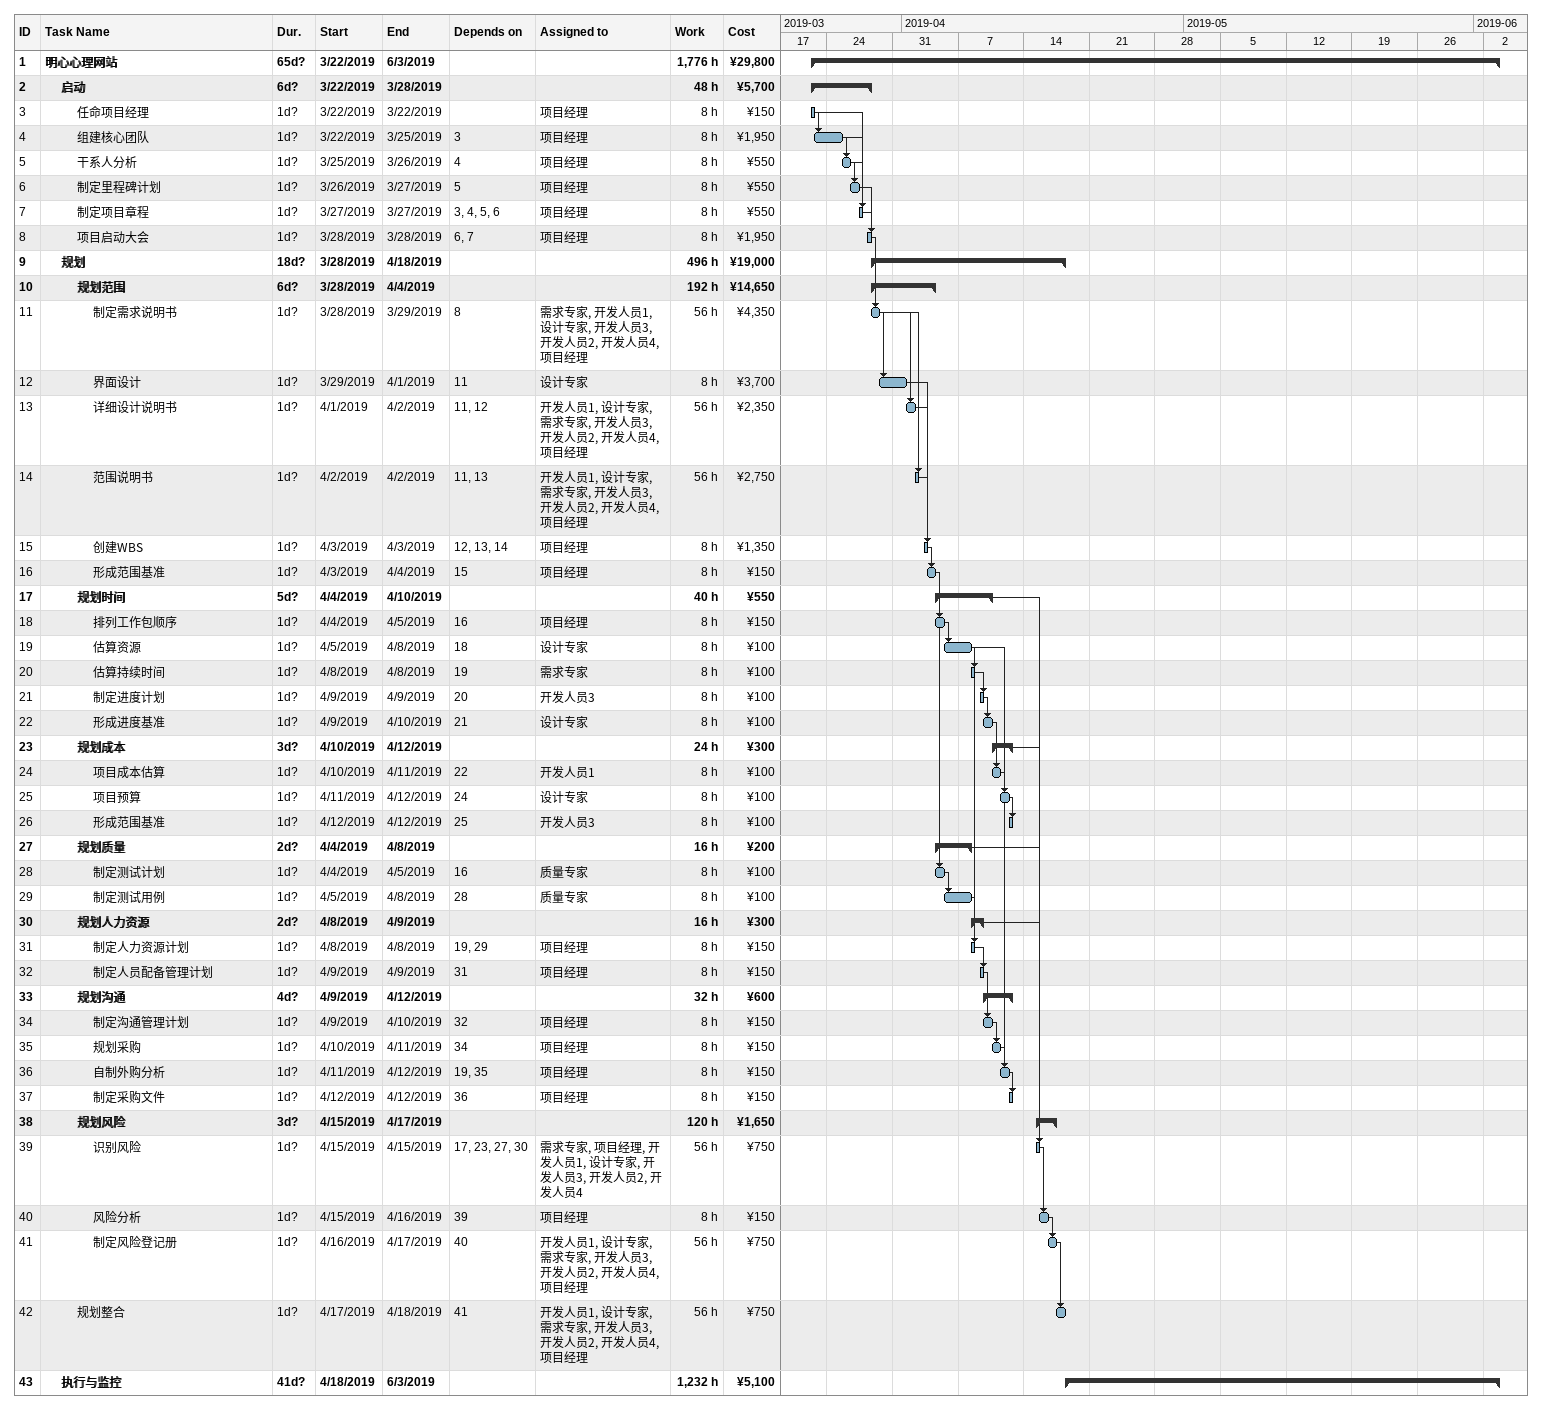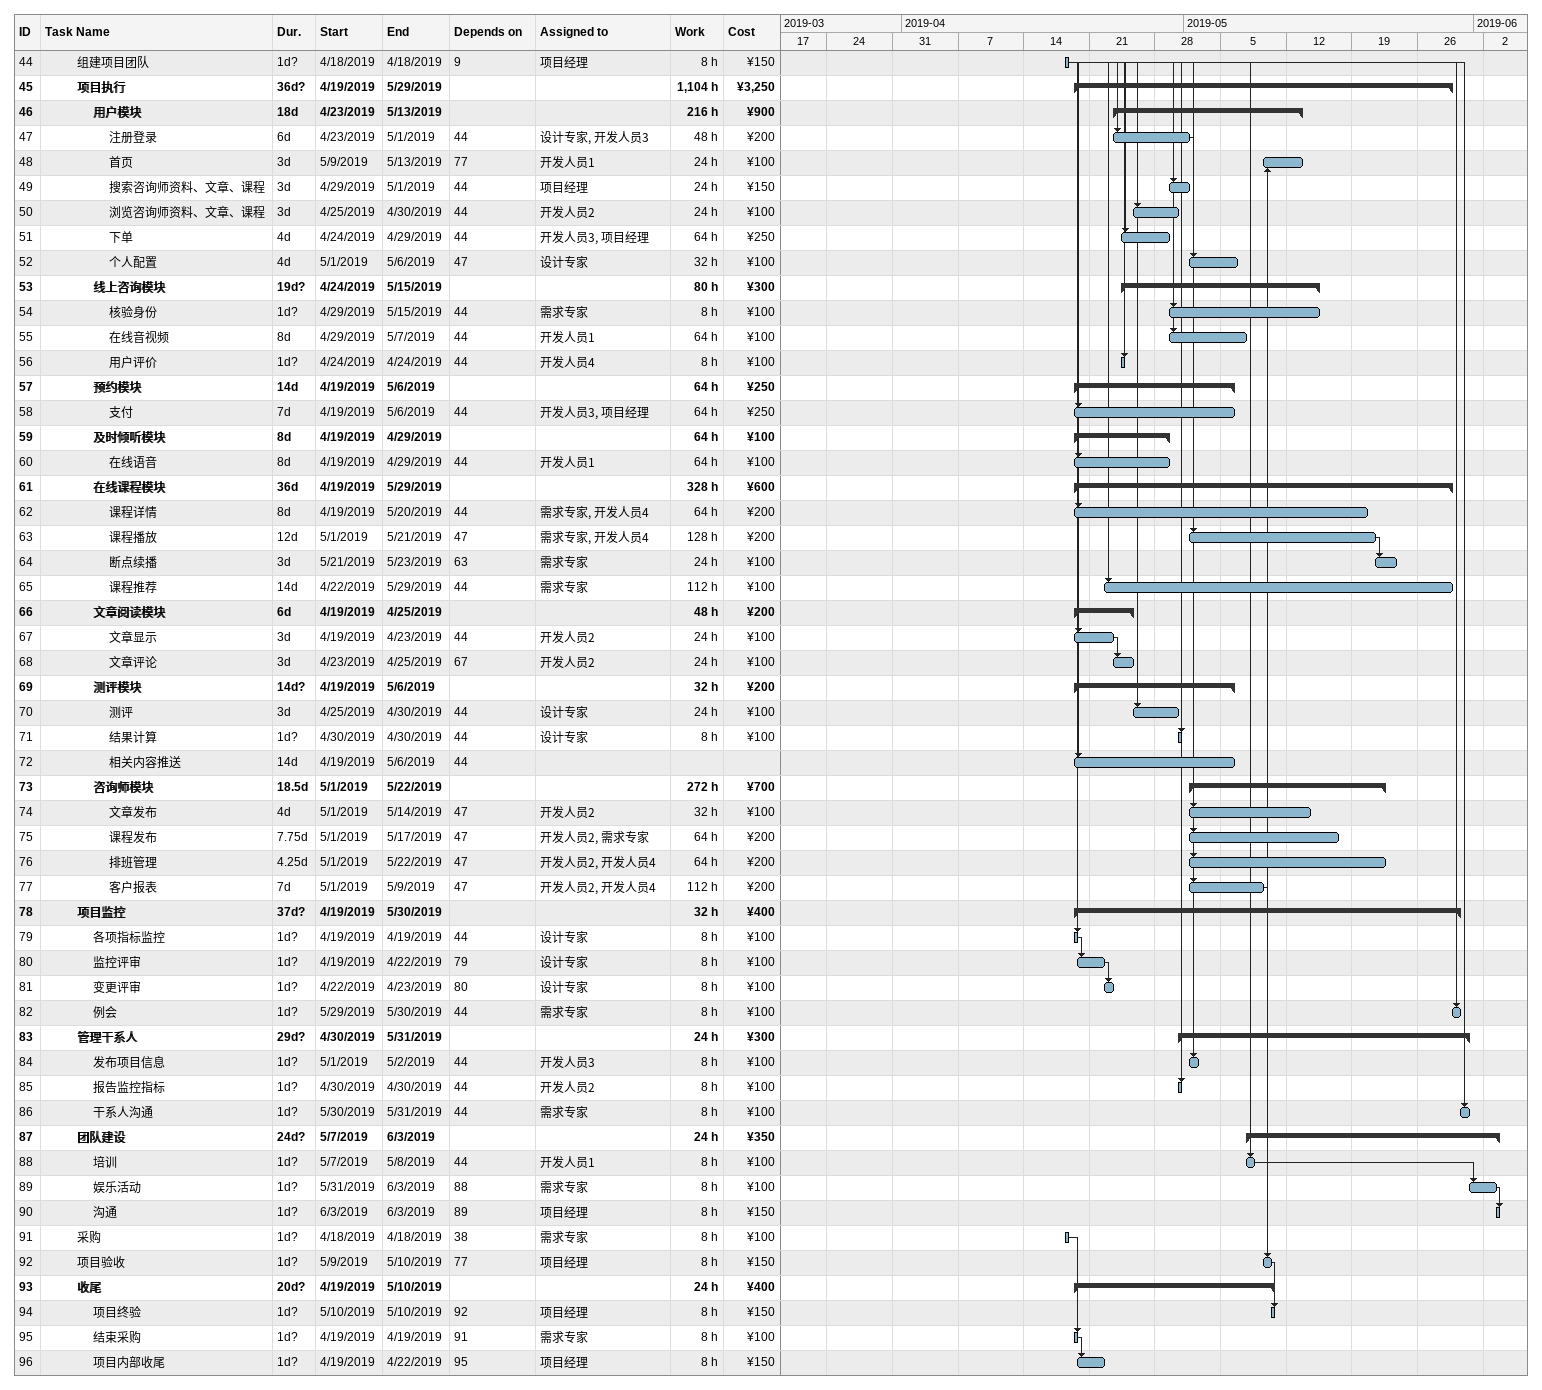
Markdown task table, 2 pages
| ID | Level | Task | Duration | Start | Finish | Predecessors | Resources | Work (h) | Cost (¥) |
|---|---|---|---|---|---|---|---|---|---|
| 1 | 1 | **明心心理网站** | 65d? | 2019-03-22 | 2019-06-03 |  |  | 1776 | 29800 |
| 2 | 2 | **启动** | 6d? | 2019-03-22 | 2019-03-28 |  |  | 48 | 5700 |
| 3 | 3 | 任命项目经理 | 1d? | 2019-03-22 | 2019-03-22 |  | 项目经理 | 8 | 150 |
| 4 | 3 | 组建核心团队 | 1d? | 2019-03-22 | 2019-03-25 | 3 | 项目经理 | 8 | 1950 |
| 5 | 3 | 干系人分析 | 1d? | 2019-03-25 | 2019-03-26 | 4 | 项目经理 | 8 | 550 |
| 6 | 3 | 制定里程碑计划 | 1d? | 2019-03-26 | 2019-03-27 | 5 | 项目经理 | 8 | 550 |
| 7 | 3 | 制定项目章程 | 1d? | 2019-03-27 | 2019-03-27 | 3, 4, 5, 6 | 项目经理 | 8 | 550 |
| 8 | 3 | 项目启动大会 | 1d? | 2019-03-28 | 2019-03-28 | 6, 7 | 项目经理 | 8 | 1950 |
| 9 | 2 | **规划** | 18d? | 2019-03-28 | 2019-04-18 |  |  | 496 | 19000 |
| 10 | 3 | **规划范围** | 6d? | 2019-03-28 | 2019-04-04 |  |  | 192 | 14650 |
| 11 | 4 | 制定需求说明书 | 1d? | 2019-03-28 | 2019-03-29 | 8 | 需求专家, 开发人员1, 设计专家, 开发人员3, 开发人员2, 开发人员4, 项目经理 | 56 | 4350 |
| 12 | 4 | 界面设计 | 1d? | 2019-03-29 | 2019-04-01 | 11 | 设计专家 | 8 | 3700 |
| 13 | 4 | 详细设计说明书 | 1d? | 2019-04-01 | 2019-04-02 | 11, 12 | 开发人员1, 设计专家, 需求专家, 开发人员3, 开发人员2, 开发人员4, 项目经理 | 56 | 2350 |
| 14 | 4 | 范围说明书 | 1d? | 2019-04-02 | 2019-04-02 | 11, 13 | 开发人员1, 设计专家, 需求专家, 开发人员3, 开发人员2, 开发人员4, 项目经理 | 56 | 2750 |
| 15 | 4 | 创建WBS | 1d? | 2019-04-03 | 2019-04-03 | 12, 13, 14 | 项目经理 | 8 | 1350 |
| 16 | 4 | 形成范围基准 | 1d? | 2019-04-03 | 2019-04-04 | 15 | 项目经理 | 8 | 150 |
| 17 | 3 | **规划时间** | 5d? | 2019-04-04 | 2019-04-10 |  |  | 40 | 550 |
| 18 | 4 | 排列工作包顺序 | 1d? | 2019-04-04 | 2019-04-05 | 16 | 项目经理 | 8 | 150 |
| 19 | 4 | 估算资源 | 1d? | 2019-04-05 | 2019-04-08 | 18 | 设计专家 | 8 | 100 |
| 20 | 4 | 估算持续时间 | 1d? | 2019-04-08 | 2019-04-08 | 19 | 需求专家 | 8 | 100 |
| 21 | 4 | 制定进度计划 | 1d? | 2019-04-09 | 2019-04-09 | 20 | 开发人员3 | 8 | 100 |
| 22 | 4 | 形成进度基准 | 1d? | 2019-04-09 | 2019-04-10 | 21 | 设计专家 | 8 | 100 |
| 23 | 3 | **规划成本** | 3d? | 2019-04-10 | 2019-04-12 |  |  | 24 | 300 |
| 24 | 4 | 项目成本估算 | 1d? | 2019-04-10 | 2019-04-11 | 22 | 开发人员1 | 8 | 100 |
| 25 | 4 | 项目预算 | 1d? | 2019-04-11 | 2019-04-12 | 24 | 设计专家 | 8 | 100 |
| 26 | 4 | 形成范围基准 | 1d? | 2019-04-12 | 2019-04-12 | 25 | 开发人员3 | 8 | 100 |
| 27 | 3 | **规划质量** | 2d? | 2019-04-04 | 2019-04-08 |  |  | 16 | 200 |
| 28 | 4 | 制定测试计划 | 1d? | 2019-04-04 | 2019-04-05 | 16 | 质量专家 | 8 | 100 |
| 29 | 4 | 制定测试用例 | 1d? | 2019-04-05 | 2019-04-08 | 28 | 质量专家 | 8 | 100 |
| 30 | 3 | **规划人力资源** | 2d? | 2019-04-08 | 2019-04-09 |  |  | 16 | 300 |
| 31 | 4 | 制定人力资源计划 | 1d? | 2019-04-08 | 2019-04-08 | 19, 29 | 项目经理 | 8 | 150 |
| 32 | 4 | 制定人员配备管理计划 | 1d? | 2019-04-09 | 2019-04-09 | 31 | 项目经理 | 8 | 150 |
| 33 | 3 | **规划沟通** | 4d? | 2019-04-09 | 2019-04-12 |  |  | 32 | 600 |
| 34 | 4 | 制定沟通管理计划 | 1d? | 2019-04-09 | 2019-04-10 | 32 | 项目经理 | 8 | 150 |
| 35 | 4 | 规划采购 | 1d? | 2019-04-10 | 2019-04-11 | 34 | 项目经理 | 8 | 150 |
| 36 | 4 | 自制外购分析 | 1d? | 2019-04-11 | 2019-04-12 | 19, 35 | 项目经理 | 8 | 150 |
| 37 | 4 | 制定采购文件 | 1d? | 2019-04-12 | 2019-04-12 | 36 | 项目经理 | 8 | 150 |
| 38 | 3 | **规划风险** | 3d? | 2019-04-15 | 2019-04-17 |  |  | 120 | 1650 |
| 39 | 4 | 识别风险 | 1d? | 2019-04-15 | 2019-04-15 | 17, 23, 27, 30 | 需求专家, 项目经理, 开发人员1, 设计专家, 开发人员3, 开发人员2, 开发人员4 | 56 | 750 |
| 40 | 4 | 风险分析 | 1d? | 2019-04-15 | 2019-04-16 | 39 | 项目经理 | 8 | 150 |
| 41 | 4 | 制定风险登记册 | 1d? | 2019-04-16 | 2019-04-17 | 40 | 开发人员1, 设计专家, 需求专家, 开发人员3, 开发人员2, 开发人员4, 项目经理 | 56 | 750 |
| 42 | 3 | 规划整合 | 1d? | 2019-04-17 | 2019-04-18 | 41 | 开发人员1, 设计专家, 需求专家, 开发人员3, 开发人员2, 开发人员4, 项目经理 | 56 | 750 |
| 43 | 2 | **执行与监控** | 41d? | 2019-04-18 | 2019-06-03 |  |  | 1232 | 5100 |
| 44 | 3 | 组建项目团队 | 1d? | 2019-04-18 | 2019-04-18 | 9 | 项目经理 | 8 | 150 |
| 45 | 3 | **项目执行** | 36d? | 2019-04-19 | 2019-05-29 |  |  | 1104 | 3250 |
| 46 | 4 | **用户模块** | 18d | 2019-04-23 | 2019-05-13 |  |  | 216 | 900 |
| 47 | 5 | 注册登录 | 6d | 2019-04-23 | 2019-05-01 | 44 | 设计专家, 开发人员3 | 48 | 200 |
| 48 | 5 | 首页 | 3d | 2019-05-09 | 2019-05-13 | 77 | 开发人员1 | 24 | 100 |
| 49 | 5 | 搜索咨询师资料、文章、课程 | 3d | 2019-04-29 | 2019-05-01 | 44 | 项目经理 | 24 | 150 |
| 50 | 5 | 浏览咨询师资料、文章、课程 | 3d | 2019-04-25 | 2019-04-30 | 44 | 开发人员2 | 24 | 100 |
| 51 | 5 | 下单 | 4d | 2019-04-24 | 2019-04-29 | 44 | 开发人员3, 项目经理 | 64 | 250 |
| 52 | 5 | 个人配置 | 4d | 2019-05-01 | 2019-05-06 | 47 | 设计专家 | 32 | 100 |
| 53 | 4 | **线上咨询模块** | 19d? | 2019-04-24 | 2019-05-15 |  |  | 80 | 300 |
| 54 | 5 | 核验身份 | 1d? | 2019-04-29 | 2019-05-15 | 44 | 需求专家 | 8 | 100 |
| 55 | 5 | 在线音视频 | 8d | 2019-04-29 | 2019-05-07 | 44 | 开发人员1 | 64 | 100 |
| 56 | 5 | 用户评价 | 1d? | 2019-04-24 | 2019-04-24 | 44 | 开发人员4 | 8 | 100 |
| 57 | 4 | **预约模块** | 14d | 2019-04-19 | 2019-05-06 |  |  | 64 | 250 |
| 58 | 5 | 支付 | 7d | 2019-04-19 | 2019-05-06 | 44 | 开发人员3, 项目经理 | 64 | 250 |
| 59 | 4 | **及时倾听模块** | 8d | 2019-04-19 | 2019-04-29 |  |  | 64 | 100 |
| 60 | 5 | 在线语音 | 8d | 2019-04-19 | 2019-04-29 | 44 | 开发人员1 | 64 | 100 |
| 61 | 4 | **在线课程模块** | 36d | 2019-04-19 | 2019-05-29 |  |  | 328 | 600 |
| 62 | 5 | 课程详情 | 8d | 2019-04-19 | 2019-05-20 | 44 | 需求专家, 开发人员4 | 64 | 200 |
| 63 | 5 | 课程播放 | 12d | 2019-05-01 | 2019-05-21 | 47 | 需求专家, 开发人员4 | 128 | 200 |
| 64 | 5 | 断点续播 | 3d | 2019-05-21 | 2019-05-23 | 63 | 需求专家 | 24 | 100 |
| 65 | 5 | 课程推荐 | 14d | 2019-04-22 | 2019-05-29 | 44 | 需求专家 | 112 | 100 |
| 66 | 4 | **文章阅读模块** | 6d | 2019-04-19 | 2019-04-25 |  |  | 48 | 200 |
| 67 | 5 | 文章显示 | 3d | 2019-04-19 | 2019-04-23 | 44 | 开发人员2 | 24 | 100 |
| 68 | 5 | 文章评论 | 3d | 2019-04-23 | 2019-04-25 | 67 | 开发人员2 | 24 | 100 |
| 69 | 4 | **测评模块** | 14d? | 2019-04-19 | 2019-05-06 |  |  | 32 | 200 |
| 70 | 5 | 测评 | 3d | 2019-04-25 | 2019-04-30 | 44 | 设计专家 | 24 | 100 |
| 71 | 5 | 结果计算 | 1d? | 2019-04-30 | 2019-04-30 | 44 | 设计专家 | 8 | 100 |
| 72 | 5 | 相关内容推送 | 14d | 2019-04-19 | 2019-05-06 | 44 |  |  |  |
| 73 | 4 | **咨询师模块** | 18.5d | 2019-05-01 | 2019-05-22 |  |  | 272 | 700 |
| 74 | 5 | 文章发布 | 4d | 2019-05-01 | 2019-05-14 | 47 | 开发人员2 | 32 | 100 |
| 75 | 5 | 课程发布 | 7.75d | 2019-05-01 | 2019-05-17 | 47 | 开发人员2, 需求专家 | 64 | 200 |
| 76 | 5 | 排班管理 | 4.25d | 2019-05-01 | 2019-05-22 | 47 | 开发人员2, 开发人员4 | 64 | 200 |
| 77 | 5 | 客户报表 | 7d | 2019-05-01 | 2019-05-09 | 47 | 开发人员2, 开发人员4 | 112 | 200 |
| 78 | 3 | **项目监控** | 37d? | 2019-04-19 | 2019-05-30 |  |  | 32 | 400 |
| 79 | 4 | 各项指标监控 | 1d? | 2019-04-19 | 2019-04-19 | 44 | 设计专家 | 8 | 100 |
| 80 | 4 | 监控评审 | 1d? | 2019-04-19 | 2019-04-22 | 79 | 设计专家 | 8 | 100 |
| 81 | 4 | 变更评审 | 1d? | 2019-04-22 | 2019-04-23 | 80 | 设计专家 | 8 | 100 |
| 82 | 4 | 例会 | 1d? | 2019-05-29 | 2019-05-30 | 44 | 需求专家 | 8 | 100 |
| 83 | 3 | **管理干系人** | 29d? | 2019-04-30 | 2019-05-31 |  |  | 24 | 300 |
| 84 | 4 | 发布项目信息 | 1d? | 2019-05-01 | 2019-05-02 | 44 | 开发人员3 | 8 | 100 |
| 85 | 4 | 报告监控指标 | 1d? | 2019-04-30 | 2019-04-30 | 44 | 开发人员2 | 8 | 100 |
| 86 | 4 | 干系人沟通 | 1d? | 2019-05-30 | 2019-05-31 | 44 | 需求专家 | 8 | 100 |
| 87 | 3 | **团队建设** | 24d? | 2019-05-07 | 2019-06-03 |  |  | 24 | 350 |
| 88 | 4 | 培训 | 1d? | 2019-05-07 | 2019-05-08 | 44 | 开发人员1 | 8 | 100 |
| 89 | 4 | 娱乐活动 | 1d? | 2019-05-31 | 2019-06-03 | 88 | 需求专家 | 8 | 100 |
| 90 | 4 | 沟通 | 1d? | 2019-06-03 | 2019-06-03 | 89 | 项目经理 | 8 | 150 |
| 91 | 3 | 采购 | 1d? | 2019-04-18 | 2019-04-18 | 38 | 需求专家 | 8 | 100 |
| 92 | 3 | 项目验收 | 1d? | 2019-05-09 | 2019-05-10 | 77 | 项目经理 | 8 | 150 |
| 93 | 3 | **收尾** | 20d? | 2019-04-19 | 2019-05-10 |  |  | 24 | 400 |
| 94 | 4 | 项目终验 | 1d? | 2019-05-10 | 2019-05-10 | 92 | 项目经理 | 8 | 150 |
| 95 | 4 | 结束采购 | 1d? | 2019-04-19 | 2019-04-19 | 91 | 需求专家 | 8 | 100 |
| 96 | 4 | 项目内部收尾 | 1d? | 2019-04-19 | 2019-04-22 | 95 | 项目经理 | 8 | 150 |
